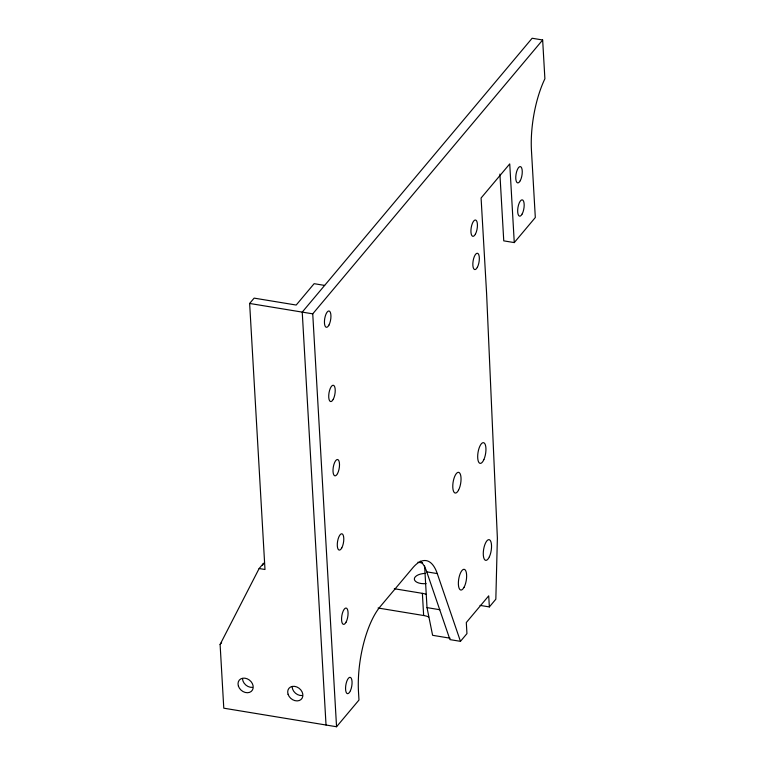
<?xml version="1.0" encoding="UTF-8"?>
<svg xmlns="http://www.w3.org/2000/svg" width="765" height="765" viewBox="0 0 765 765"><rect width="100%" height="100%" fill="white"/><g stroke="black" fill="none" stroke-linecap="round" stroke-linejoin="round"><path stroke-width="1.15" d="M420.301 561.127A63.6 23.199 -80.7 0 1 426.755 571.857L449.954 639.607L460.463 641.338L437.274 573.587A63.6 23.199 -80.7 0 0 412.67 567.965L380.205 606.635A63.6 23.199 -80.7 0 0 358.489 691.732L358.976 700.042L336.552 726.75L223.782 708.189L220.11 644.455L259.134 568.529L263.619 563.183L262.538 565.297M259.134 568.529L264.986 569.495L249.639 303.456L254.123 298.12L296.198 305.044L314.128 283.681L324.647 285.412M336.552 726.75L312.742 313.841L542.653 39.981L532.134 38.25L302.232 312.11L326.033 725.019M499.908 174.085L503.752 240.86L514.271 242.591L535.318 217.518L531.455 150.485A63.6 23.199 -80.7 0 1 544.89 78.776L542.653 39.981M220.11 644.455L221.601 642.667M460.463 641.338L466.946 633.621L466.306 622.538L488.72 595.83L489.361 606.922L480.009 605.383M489.361 606.922L495.835 599.205L497.374 538.139L486.588 293.339L481.089 198.011L509.739 163.892L514.271 242.591M249.639 303.456L312.742 313.841M417.91 562.218L422.586 562.992M426.755 571.857L437.274 573.587M394.329 588.734L422.376 593.344A15.902 7.755 -3.3 0 1 425.942 594.223M424.613 565.918L427.013 607.62L439.875 609.734M378.073 608.012L423.647 615.519A15.902 7.755 -3.3 0 1 428.763 617.001M450.136 638.201L432.608 635.313L427.013 607.62M422.376 593.344L423.647 615.519M426.076 583.59A10.49 5.116 -3.3 0 1 414.343 579.182A10.49 5.116 -3.3 0 1 425.388 573.406M302.137 695.548A8.272 6.56 40 0 1 292.173 687.018M252.479 687.372A8.272 6.56 40 0 1 242.515 678.842M337.499 473.64A8.272 3.012 -80.7 0 0 338.254 459.851A8.272 3.012 -80.7 0 0 333.024 469.538A8.272 3.012 -80.7 0 0 337.499 473.64M458.484 490.26A10.49 3.825 -80.7 0 0 459.44 472.76A10.49 3.825 -80.7 0 0 452.803 485.058A10.49 3.825 -80.7 0 0 458.484 490.26M341.783 547.903A8.272 3.012 -80.7 0 0 342.538 534.123A8.272 3.012 -80.7 0 0 337.308 543.8A8.272 3.012 -80.7 0 0 341.783 547.903M350.418 690.728A8.272 3.012 -80.7 0 0 350.485 677.436A8.272 3.012 -80.7 0 0 345.551 688.309A8.272 3.012 -80.7 0 0 350.418 690.728M522.17 213.97A8.272 3.012 -80.7 0 0 522.925 200.191A8.272 3.012 -80.7 0 0 517.695 209.868A8.272 3.012 -80.7 0 0 522.17 213.97M520.248 180.712A8.272 3.012 -80.7 0 0 521.013 166.933A8.272 3.012 -80.7 0 0 515.782 176.619A8.272 3.012 -80.7 0 0 520.248 180.712M477.331 267.377A8.272 3.012 -80.7 0 0 478.087 253.597A8.272 3.012 -80.7 0 0 472.856 263.275A8.272 3.012 -80.7 0 0 477.331 267.377M464.078 587.252A10.49 3.825 -80.7 0 0 465.034 569.753A10.49 3.825 -80.7 0 0 458.398 582.041A10.49 3.825 -80.7 0 0 464.078 587.252M483.882 459.593A10.49 3.825 -80.7 0 0 483.901 442.782A10.49 3.825 -80.7 0 0 477.676 456.686A10.49 3.825 -80.7 0 0 483.882 459.593M489.38 556.777A10.49 3.825 -80.7 0 0 489.581 539.822A10.49 3.825 -80.7 0 0 483.27 553.439A10.49 3.825 -80.7 0 0 489.38 556.777M475.419 234.128A8.272 3.012 -80.7 0 0 476.174 220.339A8.272 3.012 -80.7 0 0 470.944 230.026A8.272 3.012 -80.7 0 0 475.419 234.128M346.057 622.174A8.272 3.012 -80.7 0 0 346.813 608.385A8.272 3.012 -80.7 0 0 341.582 618.072A8.272 3.012 -80.7 0 0 346.057 622.174M328.931 325.106A8.272 3.012 -80.7 0 0 329.686 311.317A8.272 3.012 -80.7 0 0 324.456 321.004A8.272 3.012 -80.7 0 0 328.931 325.106M333.215 399.368A8.272 3.012 -80.7 0 0 333.97 385.589A8.272 3.012 -80.7 0 0 328.74 395.266A8.272 3.012 -80.7 0 0 333.215 399.368M288.061 694.266A8.272 6.56 40 0 0 300.951 699.583A8.272 6.56 40 0 0 296.849 686.97A8.272 6.56 40 0 0 288.061 694.266M238.393 686.09A8.272 6.56 40 0 0 251.283 691.407A8.272 6.56 40 0 0 247.191 678.794A8.272 6.56 40 0 0 238.393 686.09"/></g></svg>
